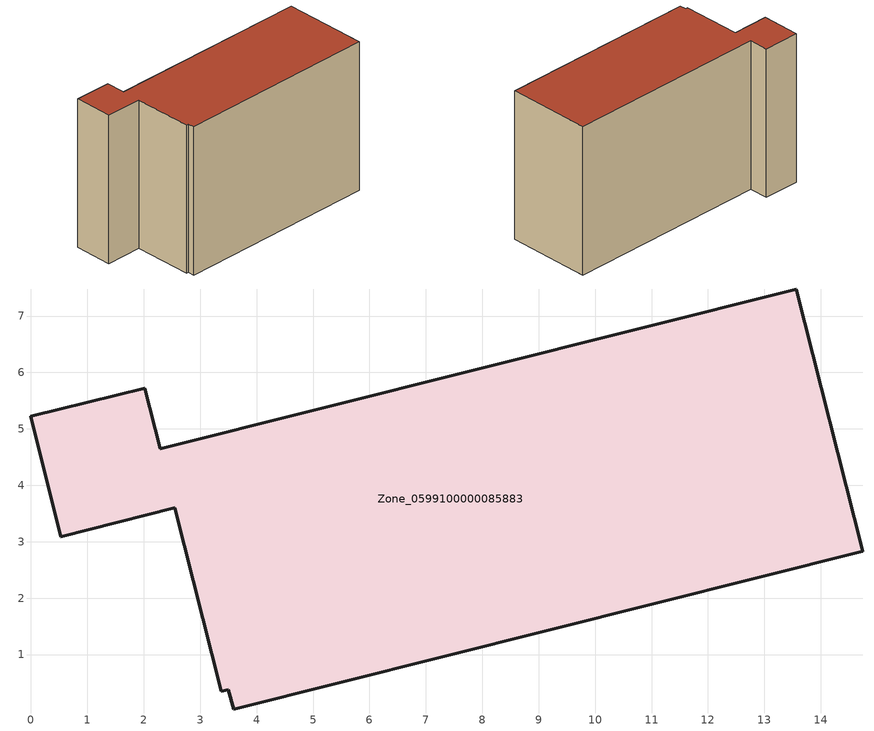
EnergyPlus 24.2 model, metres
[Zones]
Zone_0599100000085883
 floor ground (C_G): 0.53,3.09 0,5.22 2.02,5.72 2.29,4.65 13.57,7.48 14.74,2.83 3.6,0.04 3.5,0.38 3.37,0.35 2.55,3.6 z0
 wall outside (C_F): 0,5.22 0.53,3.09 2.55,3.6 3.37,0.35 3.5,0.38 3.6,0.04 14.74,2.83 13.57,7.48 2.29,4.65 2.02,5.72 0,5.22 z0:8.57
 roof outside (C_R): 3.6,0.04 14.74,2.83 13.57,7.48 2.29,4.65 2.02,5.72 0,5.22 0.53,3.09 2.55,3.6 3.37,0.35 3.5,0.38 z8.57
[BUILDING]
Pand.0599100000085883: North Axis=0; Terrain=City; Loads Convergence Tolerance Value=0.04; Temperature Convergence Tolerance Value=0.4; Solar Distribution=FullExterior; Maximum Number of Warmup Days=25; Minimum Number of Warmup Days=1
[Site:Location]
Rotterdam.The.Hague.AP_ZH_NLD Design_Conditions: Latitude=51.96; Longitude=4.45; Time Zone=1; Elevation=-4.5
[SITE:GROUNDTEMPERATURE:BUILDINGSURFACE]
18, 18, 18, 18, 18, 18, 18, 18, 18, 18, 18, 18
[MATERIAL] Thermal Absorptance=0.9; Solar Absorptance=0.7; Visible Absorptance=0.7
Name | Roughness | Thickness | Conductivity | Density | Specific Heat
G.TI.1992-2005 | MediumSmooth | 0.15 | 0.06 | 540 | 1210
F.TI.1992-2005 | Rough | 0.3 | 0.12 | 1920 | 840
R.TI.1992-2005 | MediumRough | 0.2 | 0.08 | 1500 | 1000
[CONSTRUCTION]
C_G: G.TI.1992-2005
C_F: F.TI.1992-2005
C_R: R.TI.1992-2005
[ZONE]
Zone_0599100000085883: Type=1; Multiplier=1; Ceiling Height=Autocalculate; Volume=Autocalculate; Floor Area=autocalculate; Part of Total Floor Area=Yes
[ZONEINFILTRATION:DESIGNFLOWRATE]
Infil_Zone_0599100000085883: Zone or ZoneList or Space or SpaceList=Zone_0599100000085883; Schedule=AlwaysOn; Design Flow Rate Calculation Method=Flow/Area; Flow Rate per Floor Area=0.0015; Constant Term Coefficient=1; Temperature Term Coefficient=0; Velocity Term Coefficient=0; Velocity Squared Term Coefficient=0
[HVACTEMPLATE:ZONE:IDEALLOADSAIRSYSTEM]
Zone_0599100000085883: Maximum Heating Supply Air Temperature=50; Minimum Cooling Supply Air Temperature=13; Maximum Heating Supply Air Humidity Ratio=0.0156; Minimum Cooling Supply Air Humidity Ratio=0.0077; Heating Limit=NoLimit; Cooling Limit=NoLimit; Dehumidification Control Type=ConstantSensibleHeatRatio; Cooling Sensible Heat Ratio=0.7; Dehumidification Setpoint=60; Humidification Control Type=None; Humidification Setpoint=30; Outdoor Air Method=None; Outdoor Air Flow Rate per Person=0.00944; Outdoor Air Flow Rate per Zone Floor Area=0; Outdoor Air Flow Rate per Zone=0; Demand Controlled Ventilation Type=None; Outdoor Air Economizer Type=NoEconomizer; Heat Recovery Type=None; Sensible Heat Recovery Effectiveness=0.7; Latent Heat Recovery Effectiveness=0.65
[ZONECONTROL:THERMOSTAT]
ThermostatControl_Zone_0599100000085883: Zone or ZoneList=Zone_0599100000085883; Control Type Schedule=DualSetpointControlType; Control 1=Thermostat_Zone_0599100000085883; Temperature Difference Between Cutout And Setpoint=0
[THERMOSTATSETPOINT:DUALSETPOINT]
Thermostat_Zone_0599100000085883: Heating Setpoint Temperature Schedule=HeatingSetpoint_Zone_0599100000085883; Cooling Setpoint Temperature Schedule=CoolingSetpoint_Zone_0599100000085883
[SCHEDULE:COMPACT]
HeatingSetpoint_Zone_0599100000085883: Through: 12/31, For: AllDays, Until: 24:00, 21
CoolingSetpoint_Zone_0599100000085883: Through: 12/31, For: AllDays, Until: 24:00, 24
DualSetpointControlType: Through: 12/31, For: AllDays, Until: 24:00, 4
AlwaysOn: Through: 12/31, For: AllDays, Until: 24:00, 1
